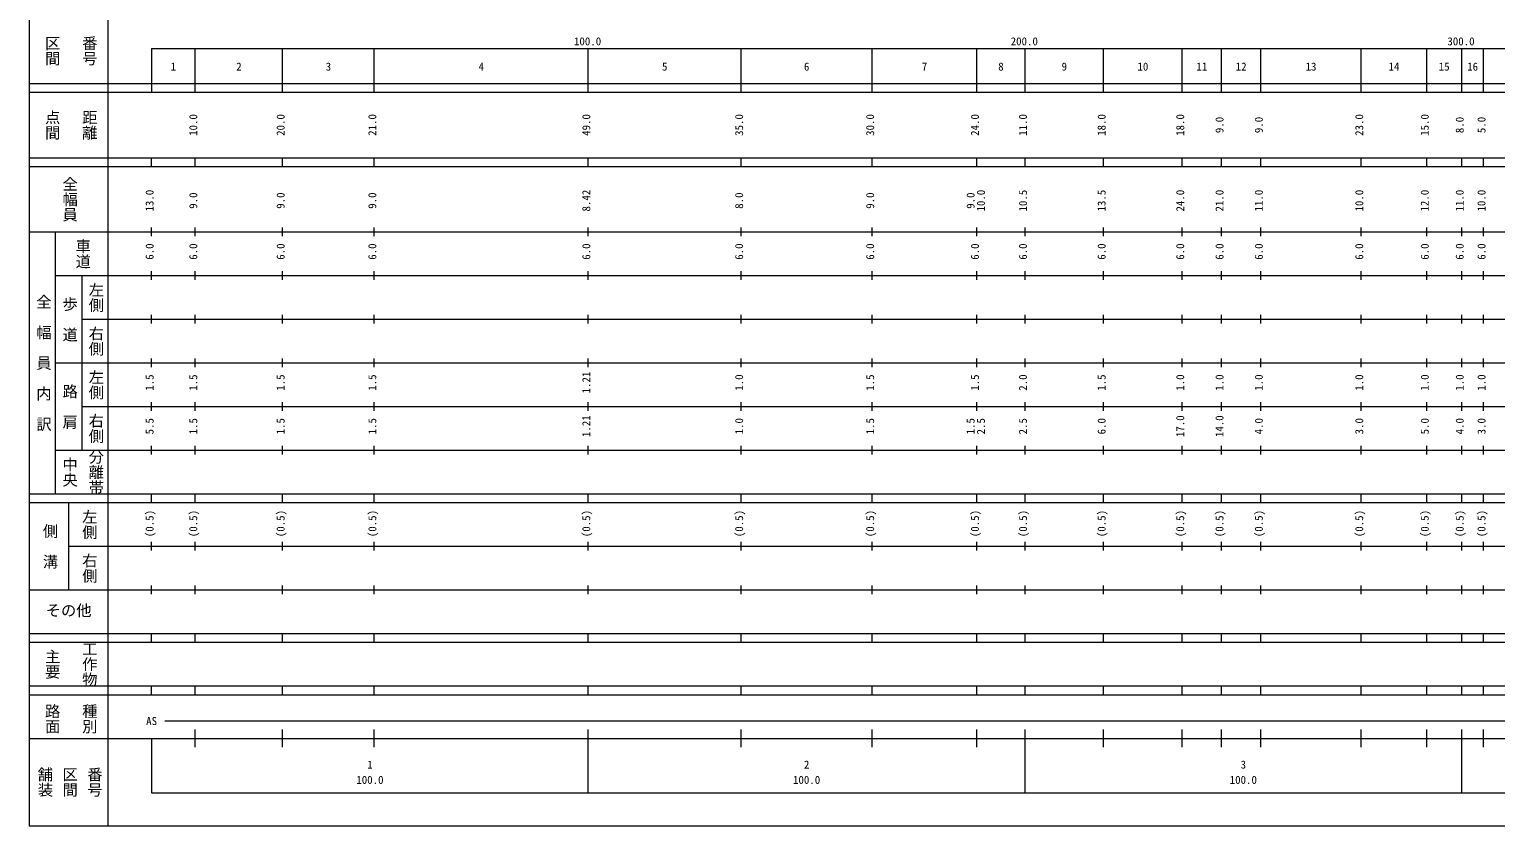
# Model space of a CAD drawing. Units: millimetres on the paper, enlarged 1000 times. Extents: x 29355 to 669355, y 24271 to 384271.
# Drawn here: x 29355 to 365134, y 24271 to 206680 of the extents above; entities that cross this region are included whole.
import ezdxf
from ezdxf.enums import TextEntityAlignment as Align

# ---------------------------------------------------------------- set-up
doc = ezdxf.new("R2010")
doc.units = ezdxf.units.MM
doc.header["$LTSCALE"] = 1000
doc.layers.add('S-SUV', color=7, linetype='Continuous', lineweight=13)
doc.styles.add('@ＭＳ ゴシック', font='')
doc.styles.add('ＭＳ ゴシック', font='')
doc.styles.get('@ＭＳ ゴシック').set_extended_font_data('@MS Gothic')
doc.styles.get('ＭＳ ゴシック').set_extended_font_data('MS Gothic')

msp = doc.modelspace()

# ---------------------------------------------------------------- linework, layer by layer
at = {"layer": 'S-SUV'}
for p, q in [((29355, 384271), (29355, 24271)), ((47355, 374271), (47355, 24271)), ((57355, 202271), (568355, 202271)), ((57355, 202271), (57355, 192271)), ((67355, 192271), (67355, 202271)), ((87355, 192271), (87355, 202271)), ((108355, 192271), (108355, 202271)), ((157355, 192271), (157355, 202271)), ((192355, 192271), (192355, 202271)), ((222355, 192271), (222355, 202271)), ((246355, 192271), (246355, 202271)), ((257355, 192271), (257355, 202271)), ((275355, 192271), (275355, 202271)), ((293355, 192271), (293355, 202271)), ((302355, 192271), (302355, 202271)), ((311355, 192271), (311355, 202271)), ((334355, 192271), (334355, 202271)), ((349355, 192271), (349355, 202271)), ((357355, 192271), (357355, 202271)), ((362355, 192271), (362355, 202271)), ((29355, 194271), (568355, 194271)), ((29355, 192271), (568355, 192271)), ((29355, 177271), (568355, 177271)), ((29355, 175271), (568355, 175271)), ((57355, 175271), (57355, 177271)), ((67355, 175271), (67355, 177271)), ((87355, 175271), (87355, 177271)), ((108355, 175271), (108355, 177271)), ((157355, 175271), (157355, 177271)), ((192355, 175271), (192355, 177271)), ((222355, 175271), (222355, 177271)), ((246355, 175271), (246355, 177271)), ((257355, 175271), (257355, 177271)), ((275355, 175271), (275355, 177271)), ((293355, 175271), (293355, 177271)), ((302355, 175271), (302355, 177271)), ((311355, 175271), (311355, 177271)), ((334355, 175271), (334355, 177271)), ((349355, 175271), (349355, 177271)), ((357355, 175271), (357355, 177271)), ((362355, 175271), (362355, 177271)), ((57355, 159271), (57355, 161271)), ((67355, 159271), (67355, 161271)), ((87355, 159271), (87355, 161271)), ((108355, 159271), (108355, 161271)), ((157355, 159271), (157355, 161271)), ((192355, 159271), (192355, 161271)), ((222355, 159271), (222355, 161271)), ((246355, 159271), (246355, 161271)), ((257355, 159271), (257355, 161271)), ((275355, 159271), (275355, 161271)), ((293355, 159271), (293355, 161271)), ((302355, 159271), (302355, 161271)), ((311355, 159271), (311355, 161271)), ((334355, 159271), (334355, 161271)), ((349355, 159271), (349355, 161271)), ((357355, 159271), (357355, 161271)), ((362355, 159271), (362355, 161271)), ((29355, 160271), (568355, 160271)), ((35355, 100271), (35355, 160271)), ((57355, 149271), (57355, 151271)), ((67355, 149271), (67355, 151271)), ((87355, 149271), (87355, 151271)), ((108355, 149271), (108355, 151271)), ((157355, 149271), (157355, 151271)), ((192355, 149271), (192355, 151271)), ((222355, 149271), (222355, 151271)), ((246355, 149271), (246355, 151271)), ((257355, 149271), (257355, 151271)), ((275355, 149271), (275355, 151271)), ((293355, 149271), (293355, 151271)), ((302355, 149271), (302355, 151271)), ((311355, 149271), (311355, 151271)), ((334355, 149271), (334355, 151271)), ((349355, 149271), (349355, 151271)), ((357355, 149271), (357355, 151271)), ((362355, 149271), (362355, 151271)), ((35355, 150271), (568355, 150271)), ((41355, 150271), (41355, 110271)), ((57355, 139271), (57355, 141271)), ((67355, 139271), (67355, 141271)), ((87355, 139271), (87355, 141271)), ((108355, 139271), (108355, 141271)), ((157355, 139271), (157355, 141271)), ((192355, 139271), (192355, 141271)), ((222355, 139271), (222355, 141271)), ((246355, 139271), (246355, 141271)), ((257355, 139271), (257355, 141271)), ((275355, 139271), (275355, 141271)), ((293355, 139271), (293355, 141271)), ((302355, 139271), (302355, 141271)), ((311355, 139271), (311355, 141271)), ((334355, 139271), (334355, 141271)), ((349355, 139271), (349355, 141271)), ((357355, 139271), (357355, 141271)), ((362355, 139271), (362355, 141271)), ((41355, 140271), (568355, 140271)), ((57355, 129271), (57355, 131271)), ((67355, 129271), (67355, 131271)), ((87355, 129271), (87355, 131271)), ((108355, 129271), (108355, 131271)), ((157355, 129271), (157355, 131271)), ((192355, 129271), (192355, 131271)), ((222355, 129271), (222355, 131271)), ((246355, 129271), (246355, 131271)), ((257355, 129271), (257355, 131271)), ((275355, 129271), (275355, 131271)), ((293355, 129271), (293355, 131271)), ((302355, 129271), (302355, 131271)), ((311355, 129271), (311355, 131271)), ((334355, 129271), (334355, 131271)), ((349355, 129271), (349355, 131271)), ((357355, 129271), (357355, 131271)), ((362355, 129271), (362355, 131271)), ((35355, 130271), (568355, 130271)), ((57355, 119271), (57355, 121271)), ((67355, 119271), (67355, 121271)), ((87355, 119271), (87355, 121271)), ((108355, 119271), (108355, 121271)), ((157355, 119271), (157355, 121271)), ((192355, 119271), (192355, 121271)), ((222355, 119271), (222355, 121271)), ((246355, 119271), (246355, 121271)), ((257355, 119271), (257355, 121271)), ((275355, 119271), (275355, 121271)), ((293355, 119271), (293355, 121271)), ((302355, 119271), (302355, 121271)), ((311355, 119271), (311355, 121271)), ((334355, 119271), (334355, 121271)), ((349355, 119271), (349355, 121271)), ((357355, 119271), (357355, 121271)), ((362355, 119271), (362355, 121271)), ((41355, 120271), (568355, 120271)), ((57355, 109271), (57355, 111271)), ((67355, 109271), (67355, 111271)), ((87355, 109271), (87355, 111271)), ((108355, 109271), (108355, 111271)), ((157355, 109271), (157355, 111271)), ((192355, 109271), (192355, 111271)), ((222355, 109271), (222355, 111271)), ((246355, 109271), (246355, 111271)), ((257355, 109271), (257355, 111271)), ((275355, 109271), (275355, 111271)), ((293355, 109271), (293355, 111271)), ((302355, 109271), (302355, 111271)), ((311355, 109271), (311355, 111271)), ((334355, 109271), (334355, 111271)), ((349355, 109271), (349355, 111271)), ((357355, 109271), (357355, 111271)), ((362355, 109271), (362355, 111271)), ((35355, 110271), (568355, 110271)), ((29355, 100271), (568355, 100271)), ((29355, 98271), (568355, 98271)), ((38355, 98271), (38355, 78271)), ((57355, 98271), (57355, 100271)), ((67355, 98271), (67355, 100271)), ((87355, 98271), (87355, 100271)), ((108355, 98271), (108355, 100271)), ((157355, 98271), (157355, 100271)), ((192355, 98271), (192355, 100271)), ((222355, 98271), (222355, 100271)), ((246355, 98271), (246355, 100271)), ((257355, 98271), (257355, 100271)), ((275355, 98271), (275355, 100271)), ((293355, 98271), (293355, 100271)), ((302355, 98271), (302355, 100271)), ((311355, 98271), (311355, 100271)), ((334355, 98271), (334355, 100271)), ((349355, 98271), (349355, 100271)), ((357355, 98271), (357355, 100271)), ((362355, 98271), (362355, 100271)), ((38355, 88271), (568355, 88271)), ((57355, 87271), (57355, 89271)), ((67355, 87271), (67355, 89271)), ((87355, 87271), (87355, 89271)), ((108355, 87271), (108355, 89271)), ((157355, 87271), (157355, 89271)), ((192355, 87271), (192355, 89271)), ((222355, 87271), (222355, 89271)), ((246355, 87271), (246355, 89271)), ((257355, 87271), (257355, 89271)), ((275355, 87271), (275355, 89271)), ((293355, 87271), (293355, 89271)), ((302355, 87271), (302355, 89271)), ((311355, 87271), (311355, 89271)), ((334355, 87271), (334355, 89271)), ((349355, 87271), (349355, 89271)), ((357355, 87271), (357355, 89271)), ((362355, 87271), (362355, 89271)), ((29355, 78271), (568355, 78271)), ((57355, 77271), (57355, 79271)), ((67355, 77271), (67355, 79271)), ((87355, 77271), (87355, 79271)), ((108355, 77271), (108355, 79271)), ((157355, 77271), (157355, 79271)), ((192355, 77271), (192355, 79271)), ((222355, 77271), (222355, 79271)), ((246355, 77271), (246355, 79271)), ((257355, 77271), (257355, 79271)), ((275355, 77271), (275355, 79271)), ((293355, 77271), (293355, 79271)), ((302355, 77271), (302355, 79271)), ((311355, 77271), (311355, 79271)), ((334355, 77271), (334355, 79271)), ((349355, 77271), (349355, 79271)), ((357355, 77271), (357355, 79271)), ((362355, 77271), (362355, 79271)), ((29355, 68271), (568355, 68271)), ((57355, 66271), (57355, 68271)), ((67355, 66271), (67355, 68271)), ((87355, 66271), (87355, 68271)), ((108355, 66271), (108355, 68271)), ((157355, 66271), (157355, 68271)), ((192355, 66271), (192355, 68271)), ((222355, 66271), (222355, 68271)), ((246355, 66271), (246355, 68271)), ((257355, 66271), (257355, 68271)), ((275355, 66271), (275355, 68271)), ((293355, 66271), (293355, 68271)), ((302355, 66271), (302355, 68271)), ((311355, 66271), (311355, 68271)), ((334355, 66271), (334355, 68271)), ((349355, 66271), (349355, 68271)), ((357355, 66271), (357355, 68271)), ((362355, 66271), (362355, 68271)), ((29355, 66271), (568355, 66271)), ((29355, 56271), (568355, 56271)), ((29355, 54271), (568355, 54271)), ((57355, 54271), (57355, 56271)), ((67355, 54271), (67355, 56271)), ((87355, 54271), (87355, 56271)), ((108355, 54271), (108355, 56271)), ((157355, 54271), (157355, 56271)), ((192355, 54271), (192355, 56271)), ((222355, 54271), (222355, 56271)), ((246355, 54271), (246355, 56271)), ((257355, 54271), (257355, 56271)), ((275355, 54271), (275355, 56271)), ((293355, 54271), (293355, 56271)), ((302355, 54271), (302355, 56271)), ((311355, 54271), (311355, 56271)), ((334355, 54271), (334355, 56271)), ((349355, 54271), (349355, 56271)), ((357355, 54271), (357355, 56271)), ((362355, 54271), (362355, 56271)), ((60355, 48271), (434855, 48271)), ((29355, 44271), (568355, 44271)), ((57355, 44271), (57355, 31771)), ((67355, 42271), (67355, 46271)), ((87355, 42271), (87355, 46271)), ((108355, 42271), (108355, 46271)), ((157355, 31771), (157355, 46271)), ((192355, 42271), (192355, 46271)), ((222355, 42271), (222355, 46271)), ((246355, 42271), (246355, 46271)), ((257355, 31771), (257355, 46271)), ((275355, 42271), (275355, 46271)), ((293355, 42271), (293355, 46271)), ((302355, 42271), (302355, 46271)), ((311355, 42271), (311355, 46271)), ((334355, 42271), (334355, 46271)), ((349355, 42271), (349355, 46271)), ((357355, 31771), (357355, 46271)), ((362355, 42271), (362355, 46271)), ((57355, 31771), (568355, 31771)), ((29355, 24271), (669355, 24271))]:
    msp.add_line(p, q, dxfattribs=at)

# ---------------------------------------------------------------- texts
for s, height, rotation, style, p in [('区間', 2566, 270, '@ＭＳ ゴシック', (32605, 205271)), ('番号', 2566, 270, '@ＭＳ ゴシック', (41105, 205271)), ('点間', 2566, 270, '@ＭＳ ゴシック', (32605, 188271)), ('距離', 2566, 270, '@ＭＳ ゴシック', (41105, 188271)), ('10.0', 1833, 90, 'ＭＳ ゴシック', (68355, 182271)), ('20.0', 1833, 90, 'ＭＳ ゴシック', (88355, 182271)), ('21.0', 1833, 90, 'ＭＳ ゴシック', (109355, 182271)), ('49.0', 1833, 90, 'ＭＳ ゴシック', (158355, 182271)), ('35.0', 1833, 90, 'ＭＳ ゴシック', (193355, 182271)), ('30.0', 1833, 90, 'ＭＳ ゴシック', (223355, 182271)), ('24.0', 1833, 90, 'ＭＳ ゴシック', (247355, 182271)), ('11.0', 1833, 90, 'ＭＳ ゴシック', (258355, 182271)), ('18.0', 1833, 90, 'ＭＳ ゴシック', (276355, 182271)), ('18.0', 1833, 90, 'ＭＳ ゴシック', (294355, 182271)), ('9.0', 1833, 90, 'ＭＳ ゴシック', (303355, 182896)), ('9.0', 1833, 90, 'ＭＳ ゴシック', (312355, 182896)), ('23.0', 1833, 90, 'ＭＳ ゴシック', (335355, 182271)), ('15.0', 1833, 90, 'ＭＳ ゴシック', (350355, 182271)), ('8.0', 1833, 90, 'ＭＳ ゴシック', (358355, 182896)), ('5.0', 1833, 90, 'ＭＳ ゴシック', (363355, 182896)), ('全幅員', 2566, 270, '@ＭＳ ゴシック', (36605, 173021)), ('13.0', 1833, 90, 'ＭＳ ゴシック', (58355, 164945)), ('9.0', 1833, 90, 'ＭＳ ゴシック', (68355, 165570)), ('9.0', 1833, 90, 'ＭＳ ゴシック', (88355, 165570)), ('9.0', 1833, 90, 'ＭＳ ゴシック', (109355, 165570)), ('8.42', 1833, 90, 'ＭＳ ゴシック', (158355, 164945)), ('8.0', 1833, 90, 'ＭＳ ゴシック', (193355, 165570)), ('9.0', 1833, 90, 'ＭＳ ゴシック', (223355, 165570)), ('9.0', 1833, 90, 'ＭＳ ゴシック', (246355, 165570)), ('10.0', 1833, 90, 'ＭＳ ゴシック', (248725, 164945)), ('10.5', 1833, 90, 'ＭＳ ゴシック', (258355, 164945)), ('13.5', 1833, 90, 'ＭＳ ゴシック', (276355, 164945)), ('24.0', 1833, 90, 'ＭＳ ゴシック', (294355, 164945)), ('21.0', 1833, 90, 'ＭＳ ゴシック', (303355, 164945)), ('11.0', 1833, 90, 'ＭＳ ゴシック', (312355, 164945)), ('10.0', 1833, 90, 'ＭＳ ゴシック', (335355, 164945)), ('12.0', 1833, 90, 'ＭＳ ゴシック', (350355, 164945)), ('11.0', 1833, 90, 'ＭＳ ゴシック', (358355, 164945)), ('10.0', 1833, 90, 'ＭＳ ゴシック', (363355, 164945)), ('車道', 2566, 270, '@ＭＳ ゴシック', (39605, 158771)), ('6.0', 1833, 90, 'ＭＳ ゴシック', (58355, 153896)), ('6.0', 1833, 90, 'ＭＳ ゴシック', (68355, 153896)), ('6.0', 1833, 90, 'ＭＳ ゴシック', (88355, 153896)), ('6.0', 1833, 90, 'ＭＳ ゴシック', (109355, 153896)), ('6.0', 1833, 90, 'ＭＳ ゴシック', (158355, 153896)), ('6.0', 1833, 90, 'ＭＳ ゴシック', (193355, 153896)), ('6.0', 1833, 90, 'ＭＳ ゴシック', (223355, 153896)), ('6.0', 1833, 90, 'ＭＳ ゴシック', (247355, 153896)), ('6.0', 1833, 90, 'ＭＳ ゴシック', (258355, 153896)), ('6.0', 1833, 90, 'ＭＳ ゴシック', (276355, 153896)), ('6.0', 1833, 90, 'ＭＳ ゴシック', (294355, 153896)), ('6.0', 1833, 90, 'ＭＳ ゴシック', (303355, 153896)), ('6.0', 1833, 90, 'ＭＳ ゴシック', (312355, 153896)), ('6.0', 1833, 90, 'ＭＳ ゴシック', (335355, 153896)), ('6.0', 1833, 90, 'ＭＳ ゴシック', (350355, 153896)), ('6.0', 1833, 90, 'ＭＳ ゴシック', (358355, 153896)), ('6.0', 1833, 90, 'ＭＳ ゴシック', (363355, 153896)), ('左側', 2566, 270, '@ＭＳ ゴシック', (42605, 148771)), ('全\u3000幅\u3000員\u3000内\u3000訳', 2566, 270, '@ＭＳ ゴシック', (30605, 146021)), ('歩\u3000道', 2566, 270, '@ＭＳ ゴシック', (36605, 145521)), ('右側', 2566, 270, '@ＭＳ ゴシック', (42605, 138771)), ('左側', 2566, 270, '@ＭＳ ゴシック', (42605, 128771)), ('1.21', 1833, 90, 'ＭＳ ゴシック', (158355, 123271)), ('路\u3000肩', 2566, 270, '@ＭＳ ゴシック', (36605, 125521)), ('1.5', 1833, 90, 'ＭＳ ゴシック', (58355, 123896)), ('1.5', 1833, 90, 'ＭＳ ゴシック', (68355, 123896)), ('1.5', 1833, 90, 'ＭＳ ゴシック', (88355, 123896)), ('1.5', 1833, 90, 'ＭＳ ゴシック', (109355, 123896)), ('1.0', 1833, 90, 'ＭＳ ゴシック', (193355, 123896)), ('1.5', 1833, 90, 'ＭＳ ゴシック', (223355, 123896)), ('1.5', 1833, 90, 'ＭＳ ゴシック', (247355, 123896)), ('2.0', 1833, 90, 'ＭＳ ゴシック', (258355, 123896)), ('1.5', 1833, 90, 'ＭＳ ゴシック', (276355, 123896)), ('1.0', 1833, 90, 'ＭＳ ゴシック', (294355, 123896)), ('1.0', 1833, 90, 'ＭＳ ゴシック', (303355, 123896)), ('1.0', 1833, 90, 'ＭＳ ゴシック', (312355, 123896)), ('1.0', 1833, 90, 'ＭＳ ゴシック', (335355, 123896)), ('1.0', 1833, 90, 'ＭＳ ゴシック', (350355, 123896)), ('1.0', 1833, 90, 'ＭＳ ゴシック', (358355, 123896)), ('1.0', 1833, 90, 'ＭＳ ゴシック', (363355, 123896)), ('右側', 2566, 270, '@ＭＳ ゴシック', (42605, 118771)), ('1.21', 1833, 90, 'ＭＳ ゴシック', (158355, 113271)), ('17.0', 1833, 90, 'ＭＳ ゴシック', (294355, 113271)), ('14.0', 1833, 90, 'ＭＳ ゴシック', (303355, 113271)), ('5.5', 1833, 90, 'ＭＳ ゴシック', (58355, 113896)), ('1.5', 1833, 90, 'ＭＳ ゴシック', (68355, 113896)), ('1.5', 1833, 90, 'ＭＳ ゴシック', (88355, 113896)), ('1.5', 1833, 90, 'ＭＳ ゴシック', (109355, 113896)), ('1.0', 1833, 90, 'ＭＳ ゴシック', (193355, 113896)), ('1.5', 1833, 90, 'ＭＳ ゴシック', (223355, 113896)), ('1.5', 1833, 90, 'ＭＳ ゴシック', (246355, 113896)), ('2.5', 1833, 90, 'ＭＳ ゴシック', (248725, 113896)), ('2.5', 1833, 90, 'ＭＳ ゴシック', (258355, 113896)), ('6.0', 1833, 90, 'ＭＳ ゴシック', (276355, 113896)), ('4.0', 1833, 90, 'ＭＳ ゴシック', (312355, 113896)), ('3.0', 1833, 90, 'ＭＳ ゴシック', (335355, 113896)), ('5.0', 1833, 90, 'ＭＳ ゴシック', (350355, 113896)), ('4.0', 1833, 90, 'ＭＳ ゴシック', (358355, 113896)), ('3.0', 1833, 90, 'ＭＳ ゴシック', (363355, 113896)), ('中央', 2566, 270, '@ＭＳ ゴシック', (36605, 108771)), ('分離帯', 2566, 270, '@ＭＳ ゴシック', (42605, 110521)), ('左側', 2566, 270, '@ＭＳ ゴシック', (41105, 96771)), ('(0.5)', 1833, 90, 'ＭＳ ゴシック', (58355, 90356)), ('(0.5)', 1833, 90, 'ＭＳ ゴシック', (68355, 90356)), ('(0.5)', 1833, 90, 'ＭＳ ゴシック', (88355, 90356)), ('(0.5)', 1833, 90, 'ＭＳ ゴシック', (109355, 90356)), ('(0.5)', 1833, 90, 'ＭＳ ゴシック', (158355, 90356)), ('(0.5)', 1833, 90, 'ＭＳ ゴシック', (193355, 90356)), ('(0.5)', 1833, 90, 'ＭＳ ゴシック', (223355, 90356)), ('(0.5)', 1833, 90, 'ＭＳ ゴシック', (247355, 90356)), ('(0.5)', 1833, 90, 'ＭＳ ゴシック', (258355, 90356)), ('(0.5)', 1833, 90, 'ＭＳ ゴシック', (276355, 90356)), ('(0.5)', 1833, 90, 'ＭＳ ゴシック', (294355, 90356)), ('(0.5)', 1833, 90, 'ＭＳ ゴシック', (303355, 90356)), ('(0.5)', 1833, 90, 'ＭＳ ゴシック', (312355, 90356)), ('(0.5)', 1833, 90, 'ＭＳ ゴシック', (335355, 90356)), ('(0.5)', 1833, 90, 'ＭＳ ゴシック', (350355, 90356)), ('(0.5)', 1833, 90, 'ＭＳ ゴシック', (358355, 90356)), ('(0.5)', 1833, 90, 'ＭＳ ゴシック', (363355, 90356)), ('側\u3000溝', 2566, 270, '@ＭＳ ゴシック', (32105, 93521)), ('右側', 2566, 270, '@ＭＳ ゴシック', (41105, 86771)), ('主要', 2566, 270, '@ＭＳ ゴシック', (32605, 64771)), ('工作物', 2566, 270, '@ＭＳ ゴシック', (41105, 66521)), ('路面', 2566, 270, '@ＭＳ ゴシック', (32605, 52271)), ('種別', 2566, 270, '@ＭＳ ゴシック', (41105, 52271)), ('舗装', 2566, 270, '@ＭＳ ゴシック', (30938, 37771)), ('区間', 2566, 270, '@ＭＳ ゴシック', (36605, 37771)), ('番号', 2566, 270, '@ＭＳ ゴシック', (42272, 37771))]:
    msp.add_text(s, height=height, rotation=rotation, dxfattribs=dict(at, style=style)).set_placement(p, align=Align.BOTTOM_LEFT)
at = {"layer": 'S-SUV', "style": 'ＭＳ ゴシック'}
for s, height, p in [('100.0', 1833, (154074, 202466)), ('200.0', 1833, (254074, 202466)), ('300.0', 1833, (354074, 202466)), ('1', 1833, (61730, 196676)), ('2', 1833, (76730, 196676)), ('3', 1833, (97230, 196676)), ('4', 1833, (132230, 196676)), ('5', 1833, (174230, 196676)), ('6', 1833, (206730, 196676)), ('7', 1833, (233730, 196676)), ('8', 1833, (251230, 196676)), ('9', 1833, (265730, 196676)), ('10', 1833, (283105, 196676)), ('11', 1833, (296605, 196676)), ('12', 1833, (305605, 196676)), ('13', 1833, (321605, 196676)), ('14', 1833, (340605, 196676)), ('15', 1833, (352105, 196676)), ('16', 1833, (358605, 196676)), ('その他', 2566, (33105, 71521)), ('AS', 1833, (56105, 46771)), ('1', 1833, (106730, 36794)), ('2', 1833, (206730, 36794)), ('3', 1833, (306730, 36794)), ('100.0', 1833, (104230, 33304)), ('100.0', 1833, (204230, 33304)), ('100.0', 1833, (304230, 33304))]:
    msp.add_text(s, height=height, dxfattribs=at).set_placement(p, align=Align.BOTTOM_LEFT)

doc.saveas('drawing.dxf')
